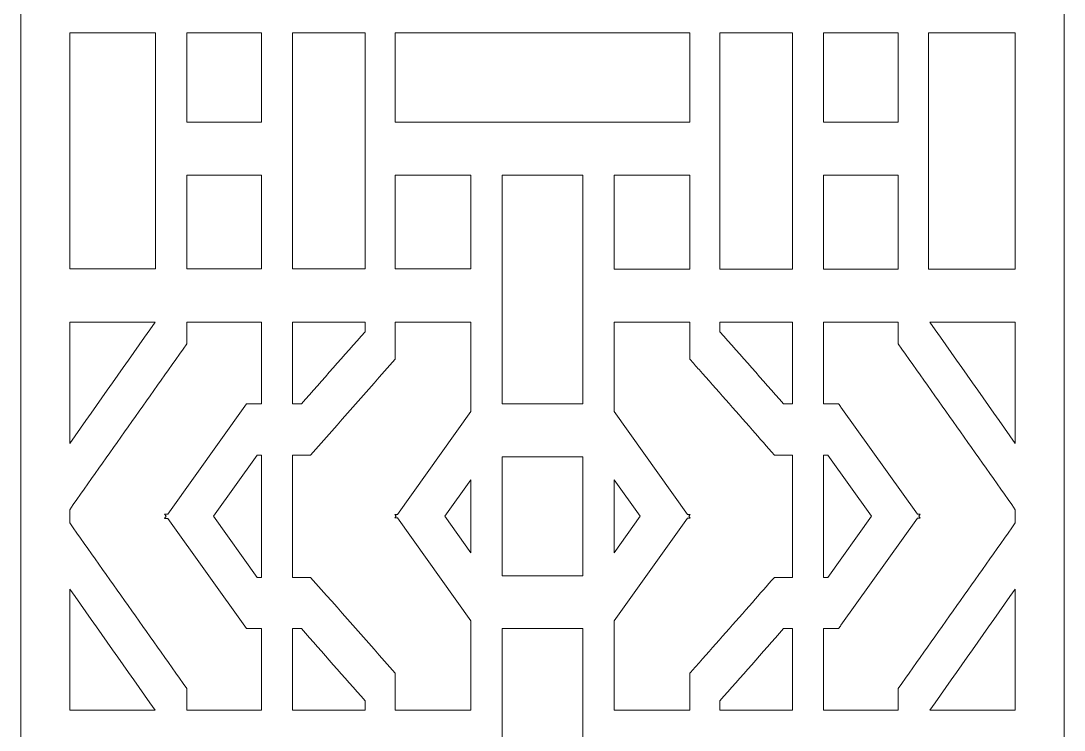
# Model space of a CAD drawing. Header units: centimetres. Extents: x -9.7 to 10.1, y -10 to 8.2.
# Drawn here: x 0.56 to 10.12, y -2.87 to 3.63 of the extents above; entities that cross this region are included whole.
import ezdxf

# ---------------------------------------------------------------- set-up
doc = ezdxf.new("R2010")
doc.units = ezdxf.units.CM
doc.header["$MEASUREMENT"] = 0
doc.layers.add('layer 1', color=7, linetype='Continuous')

msp = doc.modelspace()

# ---------------------------------------------------------------- linework, layer by layer
at = {"layer": 'layer 1', "color": 242, "lineweight": 9}
for points, knots in [([(10.11891, -0.92898), (10.11891, -0.92898), (10.11891, -0.8913), (10.11891, -0.8913), (10.11891, -0.8913), (10.11891, -0.8913), (10.11891, 8.19126), (10.11891, 8.19126), (10.11891, 8.19126), (6.93306, 8.19126), (3.74721, 8.19126), (0.56135, 8.19126), (0.56135, 8.19126), (0.56135, 8.19126), (0.56135, -0.8913), (0.56135, -0.8913), (0.56135, -0.8913), (0.56135, -0.8913), (0.56135, -0.92898), (0.56135, -0.92898), (0.56135, -0.92898), (0.56135, -0.92898), (0.56135, -10.01154), (0.56135, -10.01154), (0.56135, -10.01154), (3.74721, -10.01154), (6.93306, -10.01154), (10.11891, -10.01154), (10.11891, -10.01154), (10.11891, -10.01154), (10.11891, -0.92898), (10.11891, -0.92898)], [0, 0, 0, 0, 0.1111111, 0.1111111, 0.1111111, 0.1111111, 0.2222222, 0.2222222, 0.2222222, 0.2222222, 0.3333333, 0.3333333, 0.3333333, 0.3333333, 0.4444444, 0.4444444, 0.4444444, 0.4444444, 0.5555556, 0.5555556, 0.5555556, 0.5555556, 0.6666667, 0.6666667, 0.6666667, 0.6666667, 0.7777778, 0.7777778, 0.7777778, 0.7777778, 1, 1, 1, 1]), ([(1.0085, 3.51971), (1.0085, 2.79903), (1.0085, 2.07836), (1.0085, 1.3577), (1.0085, 1.3577), (1.27095, 1.3577), (1.53342, 1.3577), (1.79588, 1.3577), (1.79588, 1.3577), (1.79588, 2.07836), (1.79588, 2.79903), (1.79588, 3.51971), (1.79588, 3.51971), (1.53342, 3.51971), (1.27095, 3.51971), (1.0085, 3.51971)], [0, 0, 0, 0, 0.2, 0.2, 0.2, 0.2, 0.4, 0.4, 0.4, 0.4, 0.6, 0.6, 0.6, 0.6, 1, 1, 1, 1]), ([(2.76491, 2.70169), (2.76491, 2.97437), (2.76491, 3.24704), (2.76491, 3.51971), (2.76491, 3.51971), (2.53673, 3.51971), (2.30855, 3.51971), (2.08036, 3.51971), (2.08036, 3.51971), (2.08036, 3.24704), (2.08036, 2.97437), (2.08036, 2.70169), (2.08036, 2.70169), (2.30855, 2.70169), (2.53673, 2.70169), (2.76491, 2.70169)], [0, 0, 0, 0, 0.2, 0.2, 0.2, 0.2, 0.4, 0.4, 0.4, 0.4, 0.6, 0.6, 0.6, 0.6, 1, 1, 1, 1]), ([(3.04938, 3.51971), (3.04938, 2.79903), (3.04938, 2.07836), (3.04938, 1.3577), (3.04938, 1.3577), (3.27099, 1.3577), (3.49257, 1.3577), (3.71416, 1.3577), (3.71416, 1.3577), (3.71416, 2.07836), (3.71416, 2.79903), (3.71416, 3.51971), (3.71416, 3.51971), (3.49257, 3.51971), (3.27099, 3.51971), (3.04938, 3.51971)], [0, 0, 0, 0, 0.2, 0.2, 0.2, 0.2, 0.4, 0.4, 0.4, 0.4, 0.6, 0.6, 0.6, 0.6, 1, 1, 1, 1]), ([(3.98991, 3.51971), (3.98991, 3.24704), (3.98991, 2.97437), (3.98991, 2.70169), (3.98991, 2.70169), (4.89006, 2.70169), (5.79022, 2.70169), (6.69036, 2.70169), (6.69036, 2.70169), (6.69036, 2.97437), (6.69036, 3.24704), (6.69036, 3.51971), (6.69036, 3.51971), (5.79022, 3.51971), (4.89006, 3.51971), (3.98991, 3.51971)], [0, 0, 0, 0, 0.2, 0.2, 0.2, 0.2, 0.4, 0.4, 0.4, 0.4, 0.6, 0.6, 0.6, 0.6, 1, 1, 1, 1]), ([(6.96609, 3.51971), (6.96609, 2.79775), (6.96609, 2.07579), (6.96609, 1.35384), (6.96609, 1.35384), (7.1877, 1.35384), (7.40929, 1.35384), (7.63089, 1.35384), (7.63089, 1.35384), (7.63089, 2.07579), (7.63089, 2.79775), (7.63089, 3.51971), (7.63089, 3.51971), (7.40929, 3.51971), (7.1877, 3.51971), (6.96609, 3.51971)], [0, 0, 0, 0, 0.2, 0.2, 0.2, 0.2, 0.4, 0.4, 0.4, 0.4, 0.6, 0.6, 0.6, 0.6, 1, 1, 1, 1]), ([(7.91535, 3.51971), (7.91535, 3.24704), (7.91535, 2.97437), (7.91535, 2.70169), (7.91535, 2.70169), (8.14353, 2.70169), (8.37171, 2.70169), (8.59988, 2.70169), (8.59988, 2.70169), (8.59988, 2.97437), (8.59988, 3.24704), (8.59988, 3.51971), (8.59988, 3.51971), (8.37171, 3.51971), (8.14353, 3.51971), (7.91535, 3.51971)], [0, 0, 0, 0, 0.2, 0.2, 0.2, 0.2, 0.4, 0.4, 0.4, 0.4, 0.6, 0.6, 0.6, 0.6, 1, 1, 1, 1]), ([(9.67177, 1.35384), (9.67177, 2.07579), (9.67177, 2.79775), (9.67177, 3.51971), (9.67177, 3.51971), (9.40639, 3.51971), (9.141, 3.51971), (8.87562, 3.51971), (8.87562, 3.51971), (8.87562, 2.79775), (8.87562, 2.07579), (8.87562, 1.35384), (8.87562, 1.35384), (9.141, 1.35384), (9.40639, 1.35384), (9.67177, 1.35384)], [0, 0, 0, 0, 0.2, 0.2, 0.2, 0.2, 0.4, 0.4, 0.4, 0.4, 0.6, 0.6, 0.6, 0.6, 1, 1, 1, 1]), ([(2.08036, 1.3577), (2.30855, 1.3577), (2.53673, 1.3577), (2.76491, 1.3577), (2.76491, 1.3577), (2.76491, 1.64401), (2.76491, 1.93033), (2.76491, 2.21664), (2.76491, 2.21664), (2.53673, 2.21664), (2.30855, 2.21664), (2.08036, 2.21664), (2.08036, 2.21664), (2.08036, 1.93033), (2.08036, 1.64401), (2.08036, 1.3577)], [0, 0, 0, 0, 0.2, 0.2, 0.2, 0.2, 0.4, 0.4, 0.4, 0.4, 0.6, 0.6, 0.6, 0.6, 1, 1, 1, 1]), ([(3.98991, 2.21664), (3.98991, 1.93033), (3.98991, 1.64401), (3.98991, 1.3577), (3.98991, 1.3577), (4.22155, 1.3577), (4.45319, 1.3577), (4.68485, 1.3577), (4.68485, 1.3577), (4.68485, 1.64401), (4.68485, 1.93033), (4.68485, 2.21664), (4.68485, 2.21664), (4.45319, 2.21664), (4.22155, 2.21664), (3.98991, 2.21664)], [0, 0, 0, 0, 0.2, 0.2, 0.2, 0.2, 0.4, 0.4, 0.4, 0.4, 0.6, 0.6, 0.6, 0.6, 1, 1, 1, 1]), ([(4.96932, 2.21664), (4.96932, 1.51798), (4.96932, 0.81931), (4.96932, 0.12065), (4.96932, 0.12065), (5.12029, 0.12065), (5.27125, 0.12065), (5.42222, 0.12065), (5.42222, 0.12065), (5.46484, 0.12065), (5.50746, 0.12065), (5.55008, 0.12065), (5.55008, 0.12065), (5.60377, 0.12065), (5.65743, 0.12065), (5.71112, 0.12065), (5.71112, 0.12065), (5.71112, 0.37002), (5.71112, 0.61941), (5.71112, 0.86879), (5.71112, 0.86879), (5.71112, 1.03048), (5.71112, 1.19216), (5.71112, 1.35384), (5.71112, 1.35384), (5.71112, 1.64145), (5.71112, 1.92905), (5.71112, 2.21664), (5.71112, 2.21664), (5.46385, 2.21664), (5.21659, 2.21664), (4.96932, 2.21664)], [0, 0, 0, 0, 0.1111111, 0.1111111, 0.1111111, 0.1111111, 0.2222222, 0.2222222, 0.2222222, 0.2222222, 0.3333333, 0.3333333, 0.3333333, 0.3333333, 0.4444444, 0.4444444, 0.4444444, 0.4444444, 0.5555556, 0.5555556, 0.5555556, 0.5555556, 0.6666667, 0.6666667, 0.6666667, 0.6666667, 0.7777778, 0.7777778, 0.7777778, 0.7777778, 1, 1, 1, 1]), ([(5.99559, 2.21664), (5.99559, 1.92905), (5.99559, 1.64145), (5.99559, 1.35384), (5.99559, 1.35384), (6.22718, 1.35384), (6.45877, 1.35384), (6.69036, 1.35384), (6.69036, 1.35384), (6.69036, 1.64145), (6.69036, 1.92905), (6.69036, 2.21664), (6.69036, 2.21664), (6.45877, 2.21664), (6.22718, 2.21664), (5.99559, 2.21664)], [0, 0, 0, 0, 0.2, 0.2, 0.2, 0.2, 0.4, 0.4, 0.4, 0.4, 0.6, 0.6, 0.6, 0.6, 1, 1, 1, 1]), ([(7.91535, 2.21664), (7.91535, 1.92905), (7.91535, 1.64145), (7.91535, 1.35384), (7.91535, 1.35384), (8.14353, 1.35384), (8.37171, 1.35384), (8.59988, 1.35384), (8.59988, 1.35384), (8.59988, 1.64145), (8.59988, 1.92905), (8.59988, 2.21664), (8.59988, 2.21664), (8.37171, 2.21664), (8.14353, 2.21664), (7.91535, 2.21664)], [0, 0, 0, 0, 0.2, 0.2, 0.2, 0.2, 0.4, 0.4, 0.4, 0.4, 0.6, 0.6, 0.6, 0.6, 1, 1, 1, 1]), ([(1.0085, -0.92898), (1.0085, -0.92898), (1.0085, -0.92792), (1.0085, -0.92792), (1.0085, -0.92792), (1.0085, -0.92792), (1.0085, -0.92779), (1.0085, -0.92779), (1.0085, -0.92779), (1.0085, -0.92779), (1.0085, -0.92673), (1.0085, -0.92673), (1.0085, -0.92673), (1.0085, -0.92673), (1.0085, -0.92655), (1.0085, -0.92655), (1.0085, -0.92655), (1.0085, -0.92655), (1.0085, -0.92549), (1.0085, -0.92549), (1.0085, -0.92549), (1.0085, -0.92549), (1.0085, -0.92536), (1.0085, -0.92536), (1.0085, -0.92536), (1.0085, -0.92536), (1.0085, -0.9243), (1.0085, -0.9243), (1.0085, -0.9243), (1.0085, -0.9243), (1.0085, -0.92412), (1.0085, -0.92412), (1.0085, -0.92412), (1.0085, -0.92412), (1.0085, -0.92306), (1.0085, -0.92306), (1.0085, -0.92306), (1.0085, -0.92306), (1.0085, -0.92292), (1.0085, -0.92292), (1.0085, -0.92292), (1.0085, -0.92292), (1.0085, -0.92186), (1.0085, -0.92186), (1.0085, -0.92186), (1.0085, -0.92186), (1.0085, -0.92168), (1.0085, -0.92168), (1.0085, -0.92168), (1.0085, -0.92168), (1.0085, -0.92062), (1.0085, -0.92062), (1.0085, -0.92062), (1.0085, -0.92062), (1.0085, -0.92049), (1.0085, -0.92049), (1.0085, -0.92049), (1.0085, -0.92049), (1.0085, -0.91943), (1.0085, -0.91943), (1.0085, -0.91943), (1.0085, -0.91943), (1.0085, -0.91925), (1.0085, -0.91925), (1.0085, -0.91925), (1.0085, -0.91925), (1.0085, -0.91819), (1.0085, -0.91819), (1.0085, -0.91819), (1.0085, -0.91819), (1.0085, -0.91806), (1.0085, -0.91806), (1.0085, -0.91806), (1.0085, -0.91806), (1.0085, -0.917), (1.0085, -0.917), (1.0085, -0.917), (1.0085, -0.917), (1.0085, -0.91681), (1.0085, -0.91681), (1.0085, -0.91681), (1.0085, -0.91681), (1.0085, -0.91575), (1.0085, -0.91575), (1.0085, -0.91575), (1.0085, -0.91575), (1.0085, -0.91562), (1.0085, -0.91562), (1.0085, -0.91562), (1.0085, -0.91562), (1.0085, -0.91456), (1.0085, -0.91456), (1.0085, -0.91456), (1.0085, -0.91456), (1.0085, -0.91438), (1.0085, -0.91438), (1.0085, -0.91438), (1.0085, -0.91438), (1.0085, -0.91332), (1.0085, -0.91332), (1.0085, -0.91332), (1.0085, -0.91332), (1.0085, -0.91319), (1.0085, -0.91319), (1.0085, -0.91319), (1.0085, -0.91319), (1.0085, -0.91208), (1.0085, -0.91208), (1.0085, -0.91208), (1.0085, -0.91208), (1.0085, -0.91194), (1.0085, -0.91194), (1.0085, -0.91194), (1.0085, -0.91194), (1.0085, -0.91084), (1.0085, -0.91084), (1.0085, -0.91084), (1.0085, -0.91084), (1.0085, -0.9107), (1.0085, -0.9107), (1.0085, -0.9107), (1.0085, -0.9107), (1.0085, -0.90964), (1.0085, -0.90964), (1.0085, -0.90964), (1.0085, -0.90964), (1.0085, -0.90946), (1.0085, -0.90946), (1.0085, -0.90946), (1.0085, -0.90946), (1.0085, -0.9084), (1.0085, -0.9084), (1.0085, -0.9084), (1.0085, -0.9084), (1.0085, -0.90827), (1.0085, -0.90827), (1.0085, -0.90827), (1.0085, -0.90827), (1.0085, -0.90721), (1.0085, -0.90721), (1.0085, -0.90721), (1.0085, -0.90721), (1.0085, -0.90703), (1.0085, -0.90703), (1.0085, -0.90703), (1.0085, -0.90703), (1.0085, -0.90597), (1.0085, -0.90597), (1.0085, -0.90597), (1.0085, -0.90597), (1.0085, -0.90583), (1.0085, -0.90583), (1.0085, -0.90583), (1.0085, -0.90583), (1.0085, -0.90478), (1.0085, -0.90478), (1.0085, -0.90478), (1.0085, -0.90478), (1.0085, -0.90459), (1.0085, -0.90459), (1.0085, -0.90459), (1.0085, -0.90459), (1.0085, -0.90353), (1.0085, -0.90353), (1.0085, -0.90353), (1.0085, -0.90353), (1.0085, -0.9034), (1.0085, -0.9034), (1.0085, -0.9034), (1.0085, -0.9034), (1.0085, -0.90232), (1.0085, -0.90232), (1.0085, -0.90232), (1.0085, -0.90232), (1.0085, -0.90216), (1.0085, -0.90216), (1.0085, -0.90216), (1.0085, -0.90216), (1.0085, -0.90108), (1.0085, -0.90108), (1.0085, -0.90108), (1.0085, -0.90108), (1.0085, -0.90097), (1.0085, -0.90097), (1.0085, -0.90097), (1.0085, -0.90097), (1.0085, -0.89989), (1.0085, -0.89989), (1.0085, -0.89989), (1.0085, -0.89989), (1.0085, -0.89972), (1.0085, -0.89972), (1.0085, -0.89972), (1.0085, -0.89972), (1.0085, -0.89865), (1.0085, -0.89865), (1.0085, -0.89865), (1.0085, -0.89865), (1.0085, -0.89853), (1.0085, -0.89853), (1.0085, -0.89853), (1.0085, -0.89853), (1.0085, -0.89746), (1.0085, -0.89746), (1.0085, -0.89746), (1.0085, -0.89746), (1.0085, -0.89729), (1.0085, -0.89729), (1.0085, -0.89729), (1.0085, -0.89729), (1.0085, -0.89621), (1.0085, -0.89621), (1.0085, -0.89621), (1.0085, -0.89621), (1.0085, -0.8961), (1.0085, -0.8961), (1.0085, -0.8961), (1.0085, -0.8961), (1.0085, -0.89502), (1.0085, -0.89502), (1.0085, -0.89502), (1.0085, -0.89502), (1.0085, -0.89486), (1.0085, -0.89486), (1.0085, -0.89486), (1.0085, -0.89486), (1.0085, -0.89378), (1.0085, -0.89378), (1.0085, -0.89378), (1.0085, -0.89378), (1.0085, -0.89366), (1.0085, -0.89366), (1.0085, -0.89366), (1.0085, -0.89366), (1.0085, -0.89254), (1.0085, -0.89254), (1.0085, -0.89254), (1.0085, -0.89254), (1.0085, -0.89242), (1.0085, -0.89242), (1.0085, -0.89242), (1.0085, -0.89242), (1.0085, -0.8913), (1.0085, -0.8913), (1.0085, -0.8913), (1.0085, -0.8913), (1.0085, -0.85084), (1.0085, -0.85084), (1.0085, -0.85084), (1.3658, -0.34395), (1.72309, 0.16294), (2.08039, 0.66983), (2.08039, 0.66983), (2.08039, 0.73617), (2.08039, 0.80247), (2.08039, 0.86879), (2.08039, 0.86879), (2.30857, 0.86879), (2.53674, 0.86879), (2.76491, 0.86879), (2.76491, 0.86879), (2.76491, 0.61941), (2.76491, 0.37002), (2.76491, 0.12065), (2.76491, 0.12065), (2.71947, 0.12065), (2.67403, 0.12065), (2.62858, 0.12065), (2.62858, 0.12065), (2.62858, 0.12065), (1.90644, -0.89017), (1.90644, -0.89017), (1.90644, -0.89017), (1.90644, -0.89017), (1.87776, -0.88997), (1.87776, -0.88997), (1.87776, -0.88997), (1.87776, -0.88997), (1.89217, -0.91016), (1.89217, -0.91016), (1.89217, -0.91016), (1.89217, -0.91016), (1.87776, -0.93031), (1.87776, -0.93031), (1.87776, -0.93031), (1.87776, -0.93031), (1.90644, -0.93013), (1.90644, -0.93013), (1.90644, -0.93013), (1.90644, -0.93013), (2.62858, -1.94093), (2.62858, -1.94093), (2.62858, -1.94093), (2.67403, -1.94093), (2.71947, -1.94093), (2.76491, -1.94093), (2.76491, -1.94093), (2.76491, -2.1903), (2.76491, -2.43969), (2.76491, -2.68907), (2.76491, -2.68907), (2.53674, -2.68907), (2.30857, -2.68907), (2.08039, -2.68907), (2.08039, -2.68907), (2.08039, -2.62275), (2.08039, -2.55645), (2.08039, -2.49011), (2.08039, -2.49011), (1.72309, -1.98322), (1.3658, -1.47633), (1.0085, -0.96944), (1.0085, -0.96944), (1.0085, -0.96944), (1.0085, -0.92898), (1.0085, -0.92898)], [0, 0, 0, 0, 0.0125, 0.0125, 0.0125, 0.0125, 0.025, 0.025, 0.025, 0.025, 0.0375, 0.0375, 0.0375, 0.0375, 0.05, 0.05, 0.05, 0.05, 0.0625, 0.0625, 0.0625, 0.0625, 0.075, 0.075, 0.075, 0.075, 0.0875, 0.0875, 0.0875, 0.0875, 0.1, 0.1, 0.1, 0.1, 0.1125, 0.1125, 0.1125, 0.1125, 0.125, 0.125, 0.125, 0.125, 0.1375, 0.1375, 0.1375, 0.1375, 0.15, 0.15, 0.15, 0.15, 0.1625, 0.1625, 0.1625, 0.1625, 0.175, 0.175, 0.175, 0.175, 0.1875, 0.1875, 0.1875, 0.1875, 0.2, 0.2, 0.2, 0.2, 0.2125, 0.2125, 0.2125, 0.2125, 0.225, 0.225, 0.225, 0.225, 0.2375, 0.2375, 0.2375, 0.2375, 0.25, 0.25, 0.25, 0.25, 0.2625, 0.2625, 0.2625, 0.2625, 0.275, 0.275, 0.275, 0.275, 0.2875, 0.2875, 0.2875, 0.2875, 0.3, 0.3, 0.3, 0.3, 0.3125, 0.3125, 0.3125, 0.3125, 0.325, 0.325, 0.325, 0.325, 0.3375, 0.3375, 0.3375, 0.3375, 0.35, 0.35, 0.35, 0.35, 0.3625, 0.3625, 0.3625, 0.3625, 0.375, 0.375, 0.375, 0.375, 0.3875, 0.3875, 0.3875, 0.3875, 0.4, 0.4, 0.4, 0.4, 0.4125, 0.4125, 0.4125, 0.4125, 0.425, 0.425, 0.425, 0.425, 0.4375, 0.4375, 0.4375, 0.4375, 0.45, 0.45, 0.45, 0.45, 0.4625, 0.4625, 0.4625, 0.4625, 0.475, 0.475, 0.475, 0.475, 0.4875, 0.4875, 0.4875, 0.4875, 0.5, 0.5, 0.5, 0.5, 0.5125, 0.5125, 0.5125, 0.5125, 0.525, 0.525, 0.525, 0.525, 0.5375, 0.5375, 0.5375, 0.5375, 0.55, 0.55, 0.55, 0.55, 0.5625, 0.5625, 0.5625, 0.5625, 0.575, 0.575, 0.575, 0.575, 0.5875, 0.5875, 0.5875, 0.5875, 0.6, 0.6, 0.6, 0.6, 0.6125, 0.6125, 0.6125, 0.6125, 0.625, 0.625, 0.625, 0.625, 0.6375, 0.6375, 0.6375, 0.6375, 0.65, 0.65, 0.65, 0.65, 0.6625, 0.6625, 0.6625, 0.6625, 0.675, 0.675, 0.675, 0.675, 0.6875, 0.6875, 0.6875, 0.6875, 0.7, 0.7, 0.7, 0.7, 0.7125, 0.7125, 0.7125, 0.7125, 0.725, 0.725, 0.725, 0.725, 0.7375, 0.7375, 0.7375, 0.7375, 0.75, 0.75, 0.75, 0.75, 0.7625, 0.7625, 0.7625, 0.7625, 0.775, 0.775, 0.775, 0.775, 0.7875, 0.7875, 0.7875, 0.7875, 0.8, 0.8, 0.8, 0.8, 0.8125, 0.8125, 0.8125, 0.8125, 0.825, 0.825, 0.825, 0.825, 0.8375, 0.8375, 0.8375, 0.8375, 0.85, 0.85, 0.85, 0.85, 0.8625, 0.8625, 0.8625, 0.8625, 0.875, 0.875, 0.875, 0.875, 0.8875, 0.8875, 0.8875, 0.8875, 0.9, 0.9, 0.9, 0.9, 0.9125, 0.9125, 0.9125, 0.9125, 0.925, 0.925, 0.925, 0.925, 0.9375, 0.9375, 0.9375, 0.9375, 0.95, 0.95, 0.95, 0.95, 0.9625, 0.9625, 0.9625, 0.9625, 0.975, 0.975, 0.975, 0.975, 1, 1, 1, 1]), ([(1.0085, 0.86879), (1.0085, 0.49842), (1.0085, 0.12805), (1.0085, -0.24233), (1.0085, -0.24233), (1.26991, 0.12805), (1.53134, 0.49842), (1.79275, 0.86879), (1.79275, 0.86879), (1.53134, 0.86879), (1.26991, 0.86879), (1.0085, 0.86879)], [0, 0, 0, 0, 0.25, 0.25, 0.25, 0.25, 0.5, 0.5, 0.5, 0.5, 1, 1, 1, 1]), ([(3.04938, -0.92898), (3.04938, -0.92898), (3.04938, -0.92751), (3.04938, -0.92751), (3.04938, -0.92751), (3.04938, -0.92751), (3.04938, -0.91994), (3.04938, -0.91994), (3.04938, -0.91994), (3.04938, -0.91994), (3.04938, -0.91847), (3.04938, -0.91847), (3.04938, -0.91847), (3.04938, -0.91847), (3.04938, -0.9109), (3.04938, -0.9109), (3.04938, -0.9109), (3.04938, -0.9109), (3.04938, -0.90943), (3.04938, -0.90943), (3.04938, -0.90943), (3.04938, -0.90943), (3.04938, -0.90186), (3.04938, -0.90186), (3.04938, -0.90186), (3.04938, -0.90186), (3.04938, -0.90039), (3.04938, -0.90039), (3.04938, -0.90039), (3.04938, -0.90039), (3.04938, -0.89277), (3.04938, -0.89277), (3.04938, -0.89277), (3.04938, -0.89277), (3.04938, -0.8913), (3.04938, -0.8913), (3.04938, -0.8913), (3.04938, -0.8913), (3.04938, -0.3495), (3.04938, -0.3495), (3.04938, -0.3495), (3.105, -0.3495), (3.16062, -0.3495), (3.21624, -0.3495), (3.21624, -0.3495), (3.47413, -0.05671), (3.73201, 0.23608), (3.98991, 0.52885), (3.98991, 0.52885), (3.98991, 0.64217), (3.98991, 0.75548), (3.98991, 0.86879), (3.98991, 0.86879), (4.22155, 0.86879), (4.45319, 0.86879), (4.68485, 0.86879), (4.68485, 0.86879), (4.68485, 0.5956), (4.68485, 0.32242), (4.68485, 0.04923), (4.68485, 0.04923), (4.68485, 0.04923), (4.01109, -0.89386), (4.01109, -0.89386), (4.01109, -0.89386), (4.01109, -0.89386), (3.98791, -0.89398), (3.98791, -0.89398), (3.98791, -0.89398), (3.98791, -0.89398), (3.99945, -0.91016), (3.99945, -0.91016), (3.99945, -0.91016), (3.99945, -0.91016), (3.98791, -0.9263), (3.98791, -0.9263), (3.98791, -0.9263), (3.98791, -0.9263), (4.01111, -0.92647), (4.01111, -0.92647), (4.01111, -0.92647), (4.01111, -0.92647), (4.68485, -1.86951), (4.68485, -1.86951), (4.68485, -1.86951), (4.68485, -2.1427), (4.68485, -2.41588), (4.68485, -2.68907), (4.68485, -2.68907), (4.45319, -2.68907), (4.22155, -2.68907), (3.98991, -2.68907), (3.98991, -2.68907), (3.98991, -2.57576), (3.98991, -2.46245), (3.98991, -2.34913), (3.98991, -2.34913), (3.73201, -2.05636), (3.47413, -1.76357), (3.21624, -1.47078), (3.21624, -1.47078), (3.16062, -1.47078), (3.105, -1.47078), (3.04938, -1.47078), (3.04938, -1.47078), (3.04938, -1.47078), (3.04938, -0.92898), (3.04938, -0.92898)], [0, 0, 0, 0, 0.0357143, 0.0357143, 0.0357143, 0.0357143, 0.0714286, 0.0714286, 0.0714286, 0.0714286, 0.1071429, 0.1071429, 0.1071429, 0.1071429, 0.1428571, 0.1428571, 0.1428571, 0.1428571, 0.1785714, 0.1785714, 0.1785714, 0.1785714, 0.2142857, 0.2142857, 0.2142857, 0.2142857, 0.25, 0.25, 0.25, 0.25, 0.2857143, 0.2857143, 0.2857143, 0.2857143, 0.3214286, 0.3214286, 0.3214286, 0.3214286, 0.3571429, 0.3571429, 0.3571429, 0.3571429, 0.3928571, 0.3928571, 0.3928571, 0.3928571, 0.4285714, 0.4285714, 0.4285714, 0.4285714, 0.4642857, 0.4642857, 0.4642857, 0.4642857, 0.5, 0.5, 0.5, 0.5, 0.5357143, 0.5357143, 0.5357143, 0.5357143, 0.5714286, 0.5714286, 0.5714286, 0.5714286, 0.6071429, 0.6071429, 0.6071429, 0.6071429, 0.6428571, 0.6428571, 0.6428571, 0.6428571, 0.6785714, 0.6785714, 0.6785714, 0.6785714, 0.7142857, 0.7142857, 0.7142857, 0.7142857, 0.75, 0.75, 0.75, 0.75, 0.7857143, 0.7857143, 0.7857143, 0.7857143, 0.8214286, 0.8214286, 0.8214286, 0.8214286, 0.8571429, 0.8571429, 0.8571429, 0.8571429, 0.8928571, 0.8928571, 0.8928571, 0.8928571, 0.9285714, 0.9285714, 0.9285714, 0.9285714, 1, 1, 1, 1]), ([(3.04938, 0.86879), (3.04938, 0.61941), (3.04938, 0.37002), (3.04938, 0.12065), (3.04938, 0.12065), (3.07722, 0.12065), (3.10504, 0.12065), (3.13286, 0.12065), (3.13286, 0.12065), (3.32662, 0.34065), (3.52039, 0.56065), (3.71416, 0.78063), (3.71416, 0.78063), (3.71416, 0.81002), (3.71416, 0.83941), (3.71416, 0.86879), (3.71416, 0.86879), (3.49257, 0.86879), (3.27099, 0.86879), (3.04938, 0.86879)], [0, 0, 0, 0, 0.1666667, 0.1666667, 0.1666667, 0.1666667, 0.3333333, 0.3333333, 0.3333333, 0.3333333, 0.5, 0.5, 0.5, 0.5, 0.6666667, 0.6666667, 0.6666667, 0.6666667, 1, 1, 1, 1]), ([(6.66882, -0.92688), (6.66882, -0.92688), (6.69273, -0.92683), (6.69273, -0.92683), (6.69273, -0.92683), (6.69273, -0.92683), (6.68076, -0.91016), (6.68076, -0.91016), (6.68076, -0.91016), (6.68076, -0.91016), (6.69273, -0.89345), (6.69273, -0.89345), (6.69273, -0.89345), (6.69273, -0.89345), (6.66882, -0.89345), (6.66882, -0.89345), (6.66882, -0.89345), (6.66882, -0.89345), (5.99559, 0.04902), (5.99559, 0.04902), (5.99559, 0.04902), (5.99559, 0.32227), (5.99559, 0.59554), (5.99559, 0.86879), (5.99559, 0.86879), (6.22718, 0.86879), (6.45877, 0.86879), (6.69036, 0.86879), (6.69036, 0.86879), (6.69036, 0.7693), (6.69036, 0.66982), (6.69036, 0.57033), (6.69036, 0.57033), (6.69036, 0.55651), (6.69036, 0.54268), (6.69036, 0.52885), (6.69036, 0.52885), (6.71846, 0.49696), (6.74656, 0.46505), (6.77466, 0.43316), (6.77466, 0.43316), (6.93727, 0.24855), (7.09987, 0.06394), (7.26248, -0.12069), (7.26248, -0.12069), (7.32967, -0.19696), (7.39685, -0.27323), (7.46403, -0.3495), (7.46403, -0.3495), (7.51965, -0.3495), (7.57527, -0.3495), (7.63089, -0.3495), (7.63089, -0.3495), (7.63089, -0.3495), (7.63089, -0.8913), (7.63089, -0.8913), (7.63089, -0.8913), (7.63089, -0.8913), (7.63089, -0.89277), (7.63089, -0.89277), (7.63089, -0.89277), (7.63089, -0.89277), (7.63089, -0.90039), (7.63089, -0.90039), (7.63089, -0.90039), (7.63089, -0.90039), (7.63089, -0.90186), (7.63089, -0.90186), (7.63089, -0.90186), (7.63089, -0.90186), (7.63089, -0.90943), (7.63089, -0.90943), (7.63089, -0.90943), (7.63089, -0.90943), (7.63089, -0.9109), (7.63089, -0.9109), (7.63089, -0.9109), (7.63089, -0.9109), (7.63089, -0.91847), (7.63089, -0.91847), (7.63089, -0.91847), (7.63089, -0.91847), (7.63089, -0.91994), (7.63089, -0.91994), (7.63089, -0.91994), (7.63089, -0.91994), (7.63089, -0.92751), (7.63089, -0.92751), (7.63089, -0.92751), (7.63089, -0.92751), (7.63089, -0.92898), (7.63089, -0.92898), (7.63089, -0.92898), (7.63089, -0.92898), (7.63089, -1.47078), (7.63089, -1.47078), (7.63089, -1.47078), (7.57527, -1.47078), (7.51965, -1.47078), (7.46403, -1.47078), (7.46403, -1.47078), (7.39685, -1.54705), (7.32967, -1.62332), (7.26248, -1.69959), (7.26248, -1.69959), (7.09987, -1.88422), (6.93727, -2.06883), (6.77466, -2.25344), (6.77466, -2.25344), (6.74656, -2.28533), (6.71846, -2.31724), (6.69036, -2.34913), (6.69036, -2.34913), (6.69036, -2.36296), (6.69036, -2.37679), (6.69036, -2.39061), (6.69036, -2.39061), (6.69036, -2.4901), (6.69036, -2.58958), (6.69036, -2.68907), (6.69036, -2.68907), (6.45877, -2.68907), (6.22718, -2.68907), (5.99559, -2.68907), (5.99559, -2.68907), (5.99559, -2.41582), (5.99559, -2.14255), (5.99559, -1.8693), (5.99559, -1.8693), (5.99559, -1.8693), (6.66882, -0.92688), (6.66882, -0.92688)], [0, 0, 0, 0, 0.0294118, 0.0294118, 0.0294118, 0.0294118, 0.0588235, 0.0588235, 0.0588235, 0.0588235, 0.0882353, 0.0882353, 0.0882353, 0.0882353, 0.1176471, 0.1176471, 0.1176471, 0.1176471, 0.1470588, 0.1470588, 0.1470588, 0.1470588, 0.1764706, 0.1764706, 0.1764706, 0.1764706, 0.2058824, 0.2058824, 0.2058824, 0.2058824, 0.2352941, 0.2352941, 0.2352941, 0.2352941, 0.2647059, 0.2647059, 0.2647059, 0.2647059, 0.2941176, 0.2941176, 0.2941176, 0.2941176, 0.3235294, 0.3235294, 0.3235294, 0.3235294, 0.3529412, 0.3529412, 0.3529412, 0.3529412, 0.3823529, 0.3823529, 0.3823529, 0.3823529, 0.4117647, 0.4117647, 0.4117647, 0.4117647, 0.4411765, 0.4411765, 0.4411765, 0.4411765, 0.4705882, 0.4705882, 0.4705882, 0.4705882, 0.5, 0.5, 0.5, 0.5, 0.5294118, 0.5294118, 0.5294118, 0.5294118, 0.5588235, 0.5588235, 0.5588235, 0.5588235, 0.5882353, 0.5882353, 0.5882353, 0.5882353, 0.6176471, 0.6176471, 0.6176471, 0.6176471, 0.6470588, 0.6470588, 0.6470588, 0.6470588, 0.6764706, 0.6764706, 0.6764706, 0.6764706, 0.7058824, 0.7058824, 0.7058824, 0.7058824, 0.7352941, 0.7352941, 0.7352941, 0.7352941, 0.7647059, 0.7647059, 0.7647059, 0.7647059, 0.7941176, 0.7941176, 0.7941176, 0.7941176, 0.8235294, 0.8235294, 0.8235294, 0.8235294, 0.8529412, 0.8529412, 0.8529412, 0.8529412, 0.8823529, 0.8823529, 0.8823529, 0.8823529, 0.9117647, 0.9117647, 0.9117647, 0.9117647, 0.9411765, 0.9411765, 0.9411765, 0.9411765, 1, 1, 1, 1]), ([(7.63089, 0.86879), (7.40929, 0.86879), (7.1877, 0.86879), (6.96609, 0.86879), (6.96609, 0.86879), (6.96609, 0.83941), (6.96609, 0.81002), (6.96609, 0.78063), (6.96609, 0.78063), (7.15986, 0.56065), (7.35365, 0.34065), (7.54742, 0.12065), (7.54742, 0.12065), (7.57524, 0.12065), (7.60306, 0.12065), (7.63089, 0.12065), (7.63089, 0.12065), (7.63089, 0.37002), (7.63089, 0.61941), (7.63089, 0.86879)], [0, 0, 0, 0, 0.1666667, 0.1666667, 0.1666667, 0.1666667, 0.3333333, 0.3333333, 0.3333333, 0.3333333, 0.5, 0.5, 0.5, 0.5, 0.6666667, 0.6666667, 0.6666667, 0.6666667, 1, 1, 1, 1]), ([(8.77544, -0.92781), (8.77544, -0.92781), (8.80058, -0.92763), (8.80058, -0.92763), (8.80058, -0.92763), (8.80058, -0.92763), (8.78804, -0.91016), (8.78804, -0.91016), (8.78804, -0.91016), (8.78804, -0.91016), (8.80058, -0.89265), (8.80058, -0.89265), (8.80058, -0.89265), (8.80058, -0.89265), (8.77546, -0.89252), (8.77546, -0.89252), (8.77546, -0.89252), (8.77546, -0.89252), (8.07446, 0.08878), (8.07446, 0.08878), (8.07446, 0.08878), (8.06688, 0.09939), (8.0593, 0.11002), (8.0517, 0.12065), (8.0517, 0.12065), (8.00624, 0.12065), (7.9608, 0.12065), (7.91535, 0.12065), (7.91535, 0.12065), (7.91535, 0.37002), (7.91535, 0.61941), (7.91535, 0.86879), (7.91535, 0.86879), (8.14353, 0.86879), (8.37171, 0.86879), (8.59988, 0.86879), (8.59988, 0.86879), (8.59988, 0.80247), (8.59988, 0.73617), (8.59988, 0.66983), (8.59988, 0.66983), (8.95717, 0.16294), (9.31447, -0.34395), (9.67177, -0.85084), (9.67177, -0.85084), (9.67177, -0.85084), (9.67177, -0.8913), (9.67177, -0.8913), (9.67177, -0.8913), (9.67177, -0.8913), (9.67177, -0.89242), (9.67177, -0.89242), (9.67177, -0.89242), (9.67177, -0.89242), (9.67177, -0.89254), (9.67177, -0.89254), (9.67177, -0.89254), (9.67177, -0.89254), (9.67177, -0.89366), (9.67177, -0.89366), (9.67177, -0.89366), (9.67177, -0.89366), (9.67177, -0.89378), (9.67177, -0.89378), (9.67177, -0.89378), (9.67177, -0.89378), (9.67177, -0.89486), (9.67177, -0.89486), (9.67177, -0.89486), (9.67177, -0.89486), (9.67177, -0.89502), (9.67177, -0.89502), (9.67177, -0.89502), (9.67177, -0.89502), (9.67177, -0.8961), (9.67177, -0.8961), (9.67177, -0.8961), (9.67177, -0.8961), (9.67177, -0.89621), (9.67177, -0.89621), (9.67177, -0.89621), (9.67177, -0.89621), (9.67177, -0.89729), (9.67177, -0.89729), (9.67177, -0.89729), (9.67177, -0.89729), (9.67177, -0.89746), (9.67177, -0.89746), (9.67177, -0.89746), (9.67177, -0.89746), (9.67177, -0.89853), (9.67177, -0.89853), (9.67177, -0.89853), (9.67177, -0.89853), (9.67177, -0.89865), (9.67177, -0.89865), (9.67177, -0.89865), (9.67177, -0.89865), (9.67177, -0.89972), (9.67177, -0.89972), (9.67177, -0.89972), (9.67177, -0.89972), (9.67177, -0.89989), (9.67177, -0.89989), (9.67177, -0.89989), (9.67177, -0.89989), (9.67177, -0.90097), (9.67177, -0.90097), (9.67177, -0.90097), (9.67177, -0.90097), (9.67177, -0.90108), (9.67177, -0.90108), (9.67177, -0.90108), (9.67177, -0.90108), (9.67177, -0.90216), (9.67177, -0.90216), (9.67177, -0.90216), (9.67177, -0.90216), (9.67177, -0.90232), (9.67177, -0.90232), (9.67177, -0.90232), (9.67177, -0.90232), (9.67177, -0.9034), (9.67177, -0.9034), (9.67177, -0.9034), (9.67177, -0.9034), (9.67177, -0.90353), (9.67177, -0.90353), (9.67177, -0.90353), (9.67177, -0.90353), (9.67177, -0.90459), (9.67177, -0.90459), (9.67177, -0.90459), (9.67177, -0.90459), (9.67177, -0.90478), (9.67177, -0.90478), (9.67177, -0.90478), (9.67177, -0.90478), (9.67177, -0.90583), (9.67177, -0.90583), (9.67177, -0.90583), (9.67177, -0.90583), (9.67177, -0.90597), (9.67177, -0.90597), (9.67177, -0.90597), (9.67177, -0.90597), (9.67177, -0.90703), (9.67177, -0.90703), (9.67177, -0.90703), (9.67177, -0.90703), (9.67177, -0.90721), (9.67177, -0.90721), (9.67177, -0.90721), (9.67177, -0.90721), (9.67177, -0.90827), (9.67177, -0.90827), (9.67177, -0.90827), (9.67177, -0.90827), (9.67177, -0.9084), (9.67177, -0.9084), (9.67177, -0.9084), (9.67177, -0.9084), (9.67177, -0.90946), (9.67177, -0.90946), (9.67177, -0.90946), (9.67177, -0.90946), (9.67177, -0.90964), (9.67177, -0.90964), (9.67177, -0.90964), (9.67177, -0.90964), (9.67177, -0.9107), (9.67177, -0.9107), (9.67177, -0.9107), (9.67177, -0.9107), (9.67177, -0.91084), (9.67177, -0.91084), (9.67177, -0.91084), (9.67177, -0.91084), (9.67177, -0.91194), (9.67177, -0.91194), (9.67177, -0.91194), (9.67177, -0.91194), (9.67177, -0.91208), (9.67177, -0.91208), (9.67177, -0.91208), (9.67177, -0.91208), (9.67177, -0.91319), (9.67177, -0.91319), (9.67177, -0.91319), (9.67177, -0.91319), (9.67177, -0.91332), (9.67177, -0.91332), (9.67177, -0.91332), (9.67177, -0.91332), (9.67177, -0.91438), (9.67177, -0.91438), (9.67177, -0.91438), (9.67177, -0.91438), (9.67177, -0.91456), (9.67177, -0.91456), (9.67177, -0.91456), (9.67177, -0.91456), (9.67177, -0.91562), (9.67177, -0.91562), (9.67177, -0.91562), (9.67177, -0.91562), (9.67177, -0.91575), (9.67177, -0.91575), (9.67177, -0.91575), (9.67177, -0.91575), (9.67177, -0.91681), (9.67177, -0.91681), (9.67177, -0.91681), (9.67177, -0.91681), (9.67177, -0.917), (9.67177, -0.917), (9.67177, -0.917), (9.67177, -0.917), (9.67177, -0.91806), (9.67177, -0.91806), (9.67177, -0.91806), (9.67177, -0.91806), (9.67177, -0.91819), (9.67177, -0.91819), (9.67177, -0.91819), (9.67177, -0.91819), (9.67177, -0.91925), (9.67177, -0.91925), (9.67177, -0.91925), (9.67177, -0.91925), (9.67177, -0.91943), (9.67177, -0.91943), (9.67177, -0.91943), (9.67177, -0.91943), (9.67177, -0.92049), (9.67177, -0.92049), (9.67177, -0.92049), (9.67177, -0.92049), (9.67177, -0.92062), (9.67177, -0.92062), (9.67177, -0.92062), (9.67177, -0.92062), (9.67177, -0.92168), (9.67177, -0.92168), (9.67177, -0.92168), (9.67177, -0.92168), (9.67177, -0.92186), (9.67177, -0.92186), (9.67177, -0.92186), (9.67177, -0.92186), (9.67177, -0.92292), (9.67177, -0.92292), (9.67177, -0.92292), (9.67177, -0.92292), (9.67177, -0.92306), (9.67177, -0.92306), (9.67177, -0.92306), (9.67177, -0.92306), (9.67177, -0.92412), (9.67177, -0.92412), (9.67177, -0.92412), (9.67177, -0.92412), (9.67177, -0.9243), (9.67177, -0.9243), (9.67177, -0.9243), (9.67177, -0.9243), (9.67177, -0.92536), (9.67177, -0.92536), (9.67177, -0.92536), (9.67177, -0.92536), (9.67177, -0.92549), (9.67177, -0.92549), (9.67177, -0.92549), (9.67177, -0.92549), (9.67177, -0.92655), (9.67177, -0.92655), (9.67177, -0.92655), (9.67177, -0.92655), (9.67177, -0.92673), (9.67177, -0.92673), (9.67177, -0.92673), (9.67177, -0.92673), (9.67177, -0.92779), (9.67177, -0.92779), (9.67177, -0.92779), (9.67177, -0.92779), (9.67177, -0.92792), (9.67177, -0.92792), (9.67177, -0.92792), (9.67177, -0.92792), (9.67177, -0.92898), (9.67177, -0.92898), (9.67177, -0.92898), (9.67177, -0.92898), (9.67177, -0.96944), (9.67177, -0.96944), (9.67177, -0.96944), (9.31447, -1.47633), (8.95717, -1.98322), (8.59988, -2.49011), (8.59988, -2.49011), (8.59988, -2.55645), (8.59988, -2.62275), (8.59988, -2.68907), (8.59988, -2.68907), (8.37171, -2.68907), (8.14353, -2.68907), (7.91535, -2.68907), (7.91535, -2.68907), (7.91535, -2.43969), (7.91535, -2.1903), (7.91535, -1.94093), (7.91535, -1.94093), (7.9608, -1.94093), (8.00624, -1.94093), (8.0517, -1.94093), (8.0517, -1.94093), (8.0593, -1.9303), (8.06688, -1.91967), (8.07446, -1.90906), (8.07446, -1.90906), (8.07446, -1.90906), (8.77544, -0.92781), (8.77544, -0.92781)], [0, 0, 0, 0, 0.0121951, 0.0121951, 0.0121951, 0.0121951, 0.0243902, 0.0243902, 0.0243902, 0.0243902, 0.0365854, 0.0365854, 0.0365854, 0.0365854, 0.0487805, 0.0487805, 0.0487805, 0.0487805, 0.0609756, 0.0609756, 0.0609756, 0.0609756, 0.0731707, 0.0731707, 0.0731707, 0.0731707, 0.0853659, 0.0853659, 0.0853659, 0.0853659, 0.097561, 0.097561, 0.097561, 0.097561, 0.1097561, 0.1097561, 0.1097561, 0.1097561, 0.1219512, 0.1219512, 0.1219512, 0.1219512, 0.1341463, 0.1341463, 0.1341463, 0.1341463, 0.1463415, 0.1463415, 0.1463415, 0.1463415, 0.1585366, 0.1585366, 0.1585366, 0.1585366, 0.1707317, 0.1707317, 0.1707317, 0.1707317, 0.1829268, 0.1829268, 0.1829268, 0.1829268, 0.195122, 0.195122, 0.195122, 0.195122, 0.2073171, 0.2073171, 0.2073171, 0.2073171, 0.2195122, 0.2195122, 0.2195122, 0.2195122, 0.2317073, 0.2317073, 0.2317073, 0.2317073, 0.2439024, 0.2439024, 0.2439024, 0.2439024, 0.2560976, 0.2560976, 0.2560976, 0.2560976, 0.2682927, 0.2682927, 0.2682927, 0.2682927, 0.2804878, 0.2804878, 0.2804878, 0.2804878, 0.2926829, 0.2926829, 0.2926829, 0.2926829, 0.304878, 0.304878, 0.304878, 0.304878, 0.3170732, 0.3170732, 0.3170732, 0.3170732, 0.3292683, 0.3292683, 0.3292683, 0.3292683, 0.3414634, 0.3414634, 0.3414634, 0.3414634, 0.3536585, 0.3536585, 0.3536585, 0.3536585, 0.3658537, 0.3658537, 0.3658537, 0.3658537, 0.3780488, 0.3780488, 0.3780488, 0.3780488, 0.3902439, 0.3902439, 0.3902439, 0.3902439, 0.402439, 0.402439, 0.402439, 0.402439, 0.4146341, 0.4146341, 0.4146341, 0.4146341, 0.4268293, 0.4268293, 0.4268293, 0.4268293, 0.4390244, 0.4390244, 0.4390244, 0.4390244, 0.4512195, 0.4512195, 0.4512195, 0.4512195, 0.4634146, 0.4634146, 0.4634146, 0.4634146, 0.4756098, 0.4756098, 0.4756098, 0.4756098, 0.4878049, 0.4878049, 0.4878049, 0.4878049, 0.5, 0.5, 0.5, 0.5, 0.5121951, 0.5121951, 0.5121951, 0.5121951, 0.5243902, 0.5243902, 0.5243902, 0.5243902, 0.5365854, 0.5365854, 0.5365854, 0.5365854, 0.5487805, 0.5487805, 0.5487805, 0.5487805, 0.5609756, 0.5609756, 0.5609756, 0.5609756, 0.5731707, 0.5731707, 0.5731707, 0.5731707, 0.5853659, 0.5853659, 0.5853659, 0.5853659, 0.597561, 0.597561, 0.597561, 0.597561, 0.6097561, 0.6097561, 0.6097561, 0.6097561, 0.6219512, 0.6219512, 0.6219512, 0.6219512, 0.6341463, 0.6341463, 0.6341463, 0.6341463, 0.6463415, 0.6463415, 0.6463415, 0.6463415, 0.6585366, 0.6585366, 0.6585366, 0.6585366, 0.6707317, 0.6707317, 0.6707317, 0.6707317, 0.6829268, 0.6829268, 0.6829268, 0.6829268, 0.695122, 0.695122, 0.695122, 0.695122, 0.7073171, 0.7073171, 0.7073171, 0.7073171, 0.7195122, 0.7195122, 0.7195122, 0.7195122, 0.7317073, 0.7317073, 0.7317073, 0.7317073, 0.7439024, 0.7439024, 0.7439024, 0.7439024, 0.7560976, 0.7560976, 0.7560976, 0.7560976, 0.7682927, 0.7682927, 0.7682927, 0.7682927, 0.7804878, 0.7804878, 0.7804878, 0.7804878, 0.7926829, 0.7926829, 0.7926829, 0.7926829, 0.804878, 0.804878, 0.804878, 0.804878, 0.8170732, 0.8170732, 0.8170732, 0.8170732, 0.8292683, 0.8292683, 0.8292683, 0.8292683, 0.8414634, 0.8414634, 0.8414634, 0.8414634, 0.8536585, 0.8536585, 0.8536585, 0.8536585, 0.8658537, 0.8658537, 0.8658537, 0.8658537, 0.8780488, 0.8780488, 0.8780488, 0.8780488, 0.8902439, 0.8902439, 0.8902439, 0.8902439, 0.902439, 0.902439, 0.902439, 0.902439, 0.9146341, 0.9146341, 0.9146341, 0.9146341, 0.9268293, 0.9268293, 0.9268293, 0.9268293, 0.9390244, 0.9390244, 0.9390244, 0.9390244, 0.9512195, 0.9512195, 0.9512195, 0.9512195, 0.9634146, 0.9634146, 0.9634146, 0.9634146, 0.9756098, 0.9756098, 0.9756098, 0.9756098, 1, 1, 1, 1]), ([(9.67177, -0.24233), (9.67177, 0.12805), (9.67177, 0.49842), (9.67177, 0.86879), (9.67177, 0.86879), (9.41035, 0.86879), (9.14894, 0.86879), (8.88751, 0.86879), (8.88751, 0.86879), (9.14894, 0.49842), (9.41035, 0.12805), (9.67177, -0.24233)], [0, 0, 0, 0, 0.25, 0.25, 0.25, 0.25, 0.5, 0.5, 0.5, 0.5, 1, 1, 1, 1]), ([(2.32461, -0.91016), (2.32461, -0.91016), (2.72517, -0.3495), (2.72517, -0.3495), (2.72517, -0.3495), (2.73843, -0.3495), (2.75166, -0.3495), (2.76491, -0.3495), (2.76491, -0.3495), (2.76491, -0.3495), (2.76491, -0.8913), (2.76491, -0.8913), (2.76491, -0.8913), (2.76491, -0.8913), (2.76491, -0.89277), (2.76491, -0.89277), (2.76491, -0.89277), (2.76491, -0.89277), (2.76491, -0.90039), (2.76491, -0.90039), (2.76491, -0.90039), (2.76491, -0.90039), (2.76491, -0.90186), (2.76491, -0.90186), (2.76491, -0.90186), (2.76491, -0.90186), (2.76491, -0.90943), (2.76491, -0.90943), (2.76491, -0.90943), (2.76491, -0.90943), (2.76491, -0.9109), (2.76491, -0.9109), (2.76491, -0.9109), (2.76491, -0.9109), (2.76491, -0.91847), (2.76491, -0.91847), (2.76491, -0.91847), (2.76491, -0.91847), (2.76491, -0.91994), (2.76491, -0.91994), (2.76491, -0.91994), (2.76491, -0.91994), (2.76491, -0.92751), (2.76491, -0.92751), (2.76491, -0.92751), (2.76491, -0.92751), (2.76491, -0.92898), (2.76491, -0.92898), (2.76491, -0.92898), (2.76491, -0.92898), (2.76491, -1.47078), (2.76491, -1.47078), (2.76491, -1.47078), (2.75166, -1.47078), (2.73843, -1.47078), (2.72517, -1.47078), (2.72517, -1.47078), (2.72517, -1.47078), (2.32461, -0.91016), (2.32461, -0.91016)], [0, 0, 0, 0, 0.0625, 0.0625, 0.0625, 0.0625, 0.125, 0.125, 0.125, 0.125, 0.1875, 0.1875, 0.1875, 0.1875, 0.25, 0.25, 0.25, 0.25, 0.3125, 0.3125, 0.3125, 0.3125, 0.375, 0.375, 0.375, 0.375, 0.4375, 0.4375, 0.4375, 0.4375, 0.5, 0.5, 0.5, 0.5, 0.5625, 0.5625, 0.5625, 0.5625, 0.625, 0.625, 0.625, 0.625, 0.6875, 0.6875, 0.6875, 0.6875, 0.75, 0.75, 0.75, 0.75, 0.8125, 0.8125, 0.8125, 0.8125, 0.875, 0.875, 0.875, 0.875, 1, 1, 1, 1]), ([(4.96932, -0.92898), (4.96932, -0.92898), (4.96932, -0.92658), (4.96932, -0.92658), (4.96932, -0.92658), (4.96932, -0.92658), (4.96932, -0.92019), (4.96932, -0.92019), (4.96932, -0.92019), (4.96932, -0.92019), (4.96932, -0.91779), (4.96932, -0.91779), (4.96932, -0.91779), (4.96932, -0.91779), (4.96932, -0.91135), (4.96932, -0.91135), (4.96932, -0.91135), (4.96932, -0.91135), (4.96932, -0.90895), (4.96932, -0.90895), (4.96932, -0.90895), (4.96932, -0.90895), (4.96932, -0.90256), (4.96932, -0.90256), (4.96932, -0.90256), (4.96932, -0.90256), (4.96932, -0.90014), (4.96932, -0.90014), (4.96932, -0.90014), (4.96932, -0.90014), (4.96932, -0.89371), (4.96932, -0.89371), (4.96932, -0.89371), (4.96932, -0.89371), (4.96932, -0.8913), (4.96932, -0.8913), (4.96932, -0.8913), (4.96932, -0.8913), (4.96932, -0.3644), (4.96932, -0.3644), (4.96932, -0.3644), (5.21659, -0.3644), (5.46385, -0.3644), (5.71112, -0.3644), (5.71112, -0.3644), (5.71112, -0.3644), (5.71112, -0.8913), (5.71112, -0.8913), (5.71112, -0.8913), (5.71112, -0.8913), (5.71112, -0.89371), (5.71112, -0.89371), (5.71112, -0.89371), (5.71112, -0.89371), (5.71112, -0.90014), (5.71112, -0.90014), (5.71112, -0.90014), (5.71112, -0.90014), (5.71112, -0.90256), (5.71112, -0.90256), (5.71112, -0.90256), (5.71112, -0.90256), (5.71112, -0.90895), (5.71112, -0.90895), (5.71112, -0.90895), (5.71112, -0.90895), (5.71112, -0.91135), (5.71112, -0.91135), (5.71112, -0.91135), (5.71112, -0.91135), (5.71112, -0.91779), (5.71112, -0.91779), (5.71112, -0.91779), (5.71112, -0.91779), (5.71112, -0.92019), (5.71112, -0.92019), (5.71112, -0.92019), (5.71112, -0.92019), (5.71112, -0.92658), (5.71112, -0.92658), (5.71112, -0.92658), (5.71112, -0.92658), (5.71112, -0.92898), (5.71112, -0.92898), (5.71112, -0.92898), (5.71112, -0.92898), (5.71112, -1.45588), (5.71112, -1.45588), (5.71112, -1.45588), (5.46385, -1.45588), (5.21659, -1.45588), (4.96932, -1.45588), (4.96932, -1.45588), (4.96932, -1.45588), (4.96932, -0.92898), (4.96932, -0.92898)], [0, 0, 0, 0, 0.04, 0.04, 0.04, 0.04, 0.08, 0.08, 0.08, 0.08, 0.12, 0.12, 0.12, 0.12, 0.16, 0.16, 0.16, 0.16, 0.2, 0.2, 0.2, 0.2, 0.24, 0.24, 0.24, 0.24, 0.28, 0.28, 0.28, 0.28, 0.32, 0.32, 0.32, 0.32, 0.36, 0.36, 0.36, 0.36, 0.4, 0.4, 0.4, 0.4, 0.44, 0.44, 0.44, 0.44, 0.48, 0.48, 0.48, 0.48, 0.52, 0.52, 0.52, 0.52, 0.56, 0.56, 0.56, 0.56, 0.6, 0.6, 0.6, 0.6, 0.64, 0.64, 0.64, 0.64, 0.68, 0.68, 0.68, 0.68, 0.72, 0.72, 0.72, 0.72, 0.76, 0.76, 0.76, 0.76, 0.8, 0.8, 0.8, 0.8, 0.84, 0.84, 0.84, 0.84, 0.88, 0.88, 0.88, 0.88, 0.92, 0.92, 0.92, 0.92, 1, 1, 1, 1]), ([(7.91535, -0.92898), (7.91535, -0.92898), (7.91535, -0.92751), (7.91535, -0.92751), (7.91535, -0.92751), (7.91535, -0.92751), (7.91535, -0.91994), (7.91535, -0.91994), (7.91535, -0.91994), (7.91535, -0.91994), (7.91535, -0.91847), (7.91535, -0.91847), (7.91535, -0.91847), (7.91535, -0.91847), (7.91535, -0.9109), (7.91535, -0.9109), (7.91535, -0.9109), (7.91535, -0.9109), (7.91535, -0.90943), (7.91535, -0.90943), (7.91535, -0.90943), (7.91535, -0.90943), (7.91535, -0.90186), (7.91535, -0.90186), (7.91535, -0.90186), (7.91535, -0.90186), (7.91535, -0.90039), (7.91535, -0.90039), (7.91535, -0.90039), (7.91535, -0.90039), (7.91535, -0.89277), (7.91535, -0.89277), (7.91535, -0.89277), (7.91535, -0.89277), (7.91535, -0.8913), (7.91535, -0.8913), (7.91535, -0.8913), (7.91535, -0.8913), (7.91535, -0.3495), (7.91535, -0.3495), (7.91535, -0.3495), (7.92861, -0.3495), (7.94185, -0.3495), (7.95509, -0.3495), (7.95509, -0.3495), (7.95509, -0.3495), (8.35563, -0.91016), (8.35563, -0.91016), (8.35563, -0.91016), (8.35563, -0.91016), (7.95509, -1.47078), (7.95509, -1.47078), (7.95509, -1.47078), (7.94185, -1.47078), (7.92861, -1.47078), (7.91535, -1.47078), (7.91535, -1.47078), (7.91535, -1.47078), (7.91535, -0.92898), (7.91535, -0.92898)], [0, 0, 0, 0, 0.0625, 0.0625, 0.0625, 0.0625, 0.125, 0.125, 0.125, 0.125, 0.1875, 0.1875, 0.1875, 0.1875, 0.25, 0.25, 0.25, 0.25, 0.3125, 0.3125, 0.3125, 0.3125, 0.375, 0.375, 0.375, 0.375, 0.4375, 0.4375, 0.4375, 0.4375, 0.5, 0.5, 0.5, 0.5, 0.5625, 0.5625, 0.5625, 0.5625, 0.625, 0.625, 0.625, 0.625, 0.6875, 0.6875, 0.6875, 0.6875, 0.75, 0.75, 0.75, 0.75, 0.8125, 0.8125, 0.8125, 0.8125, 0.875, 0.875, 0.875, 0.875, 1, 1, 1, 1]), ([(4.44562, -0.91016), (4.44562, -0.91016), (4.68485, -0.57531), (4.68485, -0.57531), (4.68485, -0.57531), (4.68485, -0.57531), (4.68485, -0.8913), (4.68485, -0.8913), (4.68485, -0.8913), (4.68485, -0.8913), (4.68485, -0.89587), (4.68485, -0.89587), (4.68485, -0.89587), (4.68485, -0.89587), (4.68485, -0.89686), (4.68485, -0.89686), (4.68485, -0.89686), (4.68485, -0.89686), (4.68485, -0.90138), (4.68485, -0.90138), (4.68485, -0.90138), (4.68485, -0.90138), (4.68485, -0.90237), (4.68485, -0.90237), (4.68485, -0.90237), (4.68485, -0.90237), (4.68485, -0.90689), (4.68485, -0.90689), (4.68485, -0.90689), (4.68485, -0.90689), (4.68485, -0.90789), (4.68485, -0.90789), (4.68485, -0.90789), (4.68485, -0.90789), (4.68485, -0.91244), (4.68485, -0.91244), (4.68485, -0.91244), (4.68485, -0.91244), (4.68485, -0.9134), (4.68485, -0.9134), (4.68485, -0.9134), (4.68485, -0.9134), (4.68485, -0.91796), (4.68485, -0.91796), (4.68485, -0.91796), (4.68485, -0.91796), (4.68485, -0.91895), (4.68485, -0.91895), (4.68485, -0.91895), (4.68485, -0.91895), (4.68485, -0.92347), (4.68485, -0.92347), (4.68485, -0.92347), (4.68485, -0.92347), (4.68485, -0.92446), (4.68485, -0.92446), (4.68485, -0.92446), (4.68485, -0.92446), (4.68485, -0.92898), (4.68485, -0.92898), (4.68485, -0.92898), (4.68485, -0.92898), (4.68485, -1.24497), (4.68485, -1.24497), (4.68485, -1.24497), (4.68485, -1.24497), (4.44562, -0.91016), (4.44562, -0.91016)], [0, 0, 0, 0, 0.0555556, 0.0555556, 0.0555556, 0.0555556, 0.1111111, 0.1111111, 0.1111111, 0.1111111, 0.1666667, 0.1666667, 0.1666667, 0.1666667, 0.2222222, 0.2222222, 0.2222222, 0.2222222, 0.2777778, 0.2777778, 0.2777778, 0.2777778, 0.3333333, 0.3333333, 0.3333333, 0.3333333, 0.3888889, 0.3888889, 0.3888889, 0.3888889, 0.4444444, 0.4444444, 0.4444444, 0.4444444, 0.5, 0.5, 0.5, 0.5, 0.5555556, 0.5555556, 0.5555556, 0.5555556, 0.6111111, 0.6111111, 0.6111111, 0.6111111, 0.6666667, 0.6666667, 0.6666667, 0.6666667, 0.7222222, 0.7222222, 0.7222222, 0.7222222, 0.7777778, 0.7777778, 0.7777778, 0.7777778, 0.8333333, 0.8333333, 0.8333333, 0.8333333, 0.8888889, 0.8888889, 0.8888889, 0.8888889, 1, 1, 1, 1]), ([(5.99559, -0.92898), (5.99559, -0.92898), (5.99559, -0.92445), (5.99559, -0.92445), (5.99559, -0.92445), (5.99559, -0.92445), (5.99559, -0.92347), (5.99559, -0.92347), (5.99559, -0.92347), (5.99559, -0.92347), (5.99559, -0.91893), (5.99559, -0.91893), (5.99559, -0.91893), (5.99559, -0.91893), (5.99559, -0.91796), (5.99559, -0.91796), (5.99559, -0.91796), (5.99559, -0.91796), (5.99559, -0.9134), (5.99559, -0.9134), (5.99559, -0.9134), (5.99559, -0.9134), (5.99559, -0.91244), (5.99559, -0.91244), (5.99559, -0.91244), (5.99559, -0.91244), (5.99559, -0.90789), (5.99559, -0.90789), (5.99559, -0.90789), (5.99559, -0.90789), (5.99559, -0.90693), (5.99559, -0.90693), (5.99559, -0.90693), (5.99559, -0.90693), (5.99559, -0.90237), (5.99559, -0.90237), (5.99559, -0.90237), (5.99559, -0.90237), (5.99559, -0.90141), (5.99559, -0.90141), (5.99559, -0.90141), (5.99559, -0.90141), (5.99559, -0.89686), (5.99559, -0.89686), (5.99559, -0.89686), (5.99559, -0.89686), (5.99559, -0.8959), (5.99559, -0.8959), (5.99559, -0.8959), (5.99559, -0.8959), (5.99559, -0.8913), (5.99559, -0.8913), (5.99559, -0.8913), (5.99559, -0.8913), (5.99559, -0.57554), (5.99559, -0.57554), (5.99559, -0.57554), (5.99559, -0.57554), (6.23462, -0.91017), (6.23462, -0.91017), (6.23462, -0.91017), (6.23462, -0.91017), (5.99559, -1.24474), (5.99559, -1.24474), (5.99559, -1.24474), (5.99559, -1.24474), (5.99559, -0.92898), (5.99559, -0.92898)], [0, 0, 0, 0, 0.0555556, 0.0555556, 0.0555556, 0.0555556, 0.1111111, 0.1111111, 0.1111111, 0.1111111, 0.1666667, 0.1666667, 0.1666667, 0.1666667, 0.2222222, 0.2222222, 0.2222222, 0.2222222, 0.2777778, 0.2777778, 0.2777778, 0.2777778, 0.3333333, 0.3333333, 0.3333333, 0.3333333, 0.3888889, 0.3888889, 0.3888889, 0.3888889, 0.4444444, 0.4444444, 0.4444444, 0.4444444, 0.5, 0.5, 0.5, 0.5, 0.5555556, 0.5555556, 0.5555556, 0.5555556, 0.6111111, 0.6111111, 0.6111111, 0.6111111, 0.6666667, 0.6666667, 0.6666667, 0.6666667, 0.7222222, 0.7222222, 0.7222222, 0.7222222, 0.7777778, 0.7777778, 0.7777778, 0.7777778, 0.8333333, 0.8333333, 0.8333333, 0.8333333, 0.8888889, 0.8888889, 0.8888889, 0.8888889, 1, 1, 1, 1]), ([(1.0085, -2.68907), (1.0085, -2.3187), (1.0085, -1.94833), (1.0085, -1.57795), (1.0085, -1.57795), (1.26991, -1.94833), (1.53134, -2.3187), (1.79275, -2.68907), (1.79275, -2.68907), (1.53134, -2.68907), (1.26991, -2.68907), (1.0085, -2.68907)], [0, 0, 0, 0, 0.25, 0.25, 0.25, 0.25, 0.5, 0.5, 0.5, 0.5, 1, 1, 1, 1]), ([(9.67177, -1.57795), (9.67177, -1.94833), (9.67177, -2.3187), (9.67177, -2.68907), (9.67177, -2.68907), (9.41035, -2.68907), (9.14894, -2.68907), (8.88751, -2.68907), (8.88751, -2.68907), (9.14894, -2.3187), (9.41035, -1.94833), (9.67177, -1.57795)], [0, 0, 0, 0, 0.25, 0.25, 0.25, 0.25, 0.5, 0.5, 0.5, 0.5, 1, 1, 1, 1]), ([(3.04938, -2.68907), (3.04938, -2.43969), (3.04938, -2.1903), (3.04938, -1.94093), (3.04938, -1.94093), (3.07722, -1.94093), (3.10504, -1.94093), (3.13286, -1.94093), (3.13286, -1.94093), (3.32662, -2.16093), (3.52039, -2.38093), (3.71416, -2.60091), (3.71416, -2.60091), (3.71416, -2.6303), (3.71416, -2.65969), (3.71416, -2.68907), (3.71416, -2.68907), (3.49257, -2.68907), (3.27099, -2.68907), (3.04938, -2.68907)], [0, 0, 0, 0, 0.1666667, 0.1666667, 0.1666667, 0.1666667, 0.3333333, 0.3333333, 0.3333333, 0.3333333, 0.5, 0.5, 0.5, 0.5, 0.6666667, 0.6666667, 0.6666667, 0.6666667, 1, 1, 1, 1]), ([(4.96932, -4.03692), (4.96932, -3.33826), (4.96932, -2.63959), (4.96932, -1.94093), (4.96932, -1.94093), (5.12029, -1.94093), (5.27125, -1.94093), (5.42222, -1.94093), (5.42222, -1.94093), (5.46484, -1.94093), (5.50746, -1.94093), (5.55008, -1.94093), (5.55008, -1.94093), (5.60377, -1.94093), (5.65743, -1.94093), (5.71112, -1.94093), (5.71112, -1.94093), (5.71112, -2.1903), (5.71112, -2.43969), (5.71112, -2.68907), (5.71112, -2.68907), (5.71112, -2.85076), (5.71112, -3.01244), (5.71112, -3.17412), (5.71112, -3.17412), (5.71112, -3.46173), (5.71112, -3.74933), (5.71112, -4.03692), (5.71112, -4.03692), (5.46385, -4.03692), (5.21659, -4.03692), (4.96932, -4.03692)], [0, 0, 0, 0, 0.1111111, 0.1111111, 0.1111111, 0.1111111, 0.2222222, 0.2222222, 0.2222222, 0.2222222, 0.3333333, 0.3333333, 0.3333333, 0.3333333, 0.4444444, 0.4444444, 0.4444444, 0.4444444, 0.5555556, 0.5555556, 0.5555556, 0.5555556, 0.6666667, 0.6666667, 0.6666667, 0.6666667, 0.7777778, 0.7777778, 0.7777778, 0.7777778, 1, 1, 1, 1]), ([(7.63089, -2.68907), (7.40929, -2.68907), (7.1877, -2.68907), (6.96609, -2.68907), (6.96609, -2.68907), (6.96609, -2.65969), (6.96609, -2.6303), (6.96609, -2.60091), (6.96609, -2.60091), (7.15986, -2.38093), (7.35365, -2.16093), (7.54742, -1.94093), (7.54742, -1.94093), (7.57524, -1.94093), (7.60306, -1.94093), (7.63089, -1.94093), (7.63089, -1.94093), (7.63089, -2.1903), (7.63089, -2.43969), (7.63089, -2.68907)], [0, 0, 0, 0, 0.1666667, 0.1666667, 0.1666667, 0.1666667, 0.3333333, 0.3333333, 0.3333333, 0.3333333, 0.5, 0.5, 0.5, 0.5, 0.6666667, 0.6666667, 0.6666667, 0.6666667, 1, 1, 1, 1])]:
    msp.add_open_spline(points, degree=3, knots=knots, dxfattribs=at)

doc.saveas('drawing.dxf')
